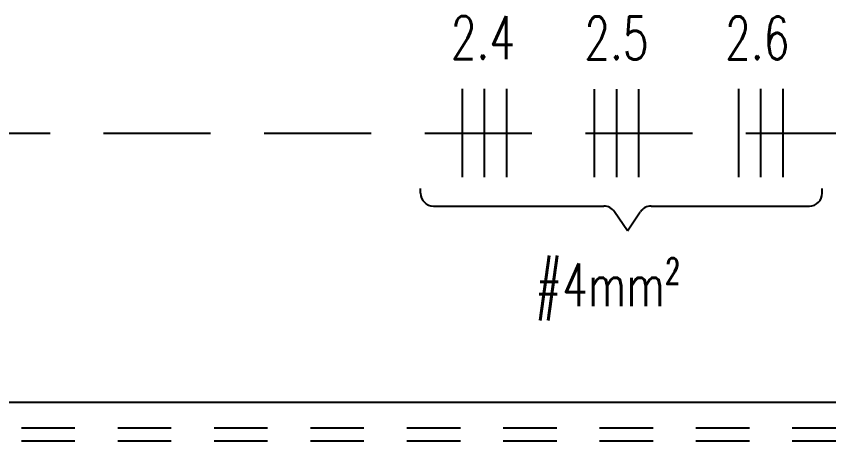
# Model space of a CAD drawing. Extents: x 17.6 to 65.2, y 116.5 to 153.5.
# Drawn here: x 35.431 to 37.329, y 149.034 to 150.026 of the extents above; entities that cross this region are included whole.
import ezdxf

# ---------------------------------------------------------------- set-up
doc = ezdxf.new("R2010")
doc.units = 0
doc.header["$MEASUREMENT"] = 0
doc.linetypes.add('HIDDEN', pattern=[0.375, 0.25, -0.125])
doc.layers.add('INST_-_AR_CONDICIONADO', color=1, linetype='CONTINUOUS')
doc.layers.add('INST_-_MATRIZ', color=9, linetype='CONTINUOUS')
doc.styles.add('TICK-50', font='ROMANS.SHX', dxfattribs={"height": 0.1, "bigfont": 'alf.shx'})

msp = doc.modelspace()

# ---------------------------------------------------------------- linework, layer by layer
at = {"layer": 'INST_-_AR_CONDICIONADO', "color": 3}
for p, q in [((36.473, 149.6505), (36.473, 149.8566)), ((36.5247, 149.6505), (36.5247, 149.8566)), ((36.5765, 149.6505), (36.5765, 149.8566)), ((36.7819, 149.6501), (36.7819, 149.8561)), ((36.8336, 149.6501), (36.8336, 149.8561)), ((36.8854, 149.6501), (36.8854, 149.8561)), ((37.1186, 149.6505), (37.1186, 149.8566)), ((37.1704, 149.6505), (37.1704, 149.8566)), ((37.2221, 149.6505), (37.2221, 149.8566))]:
    msp.add_line(p, q, dxfattribs=at)
at = {"layer": 'INST_-_AR_CONDICIONADO', "color": 5, "linetype": 'HIDDEN'}
msp.add_line((33.7602, 149.7531), (39.0962, 149.7531), dxfattribs=at)
at = {"layer": 'INST_-_AR_CONDICIONADO'}
for p, q in [((36.3755, 149.6126), (36.3755, 149.6235)), ((37.3134, 149.6126), (37.3134, 149.6235)), ((36.4055, 149.5826), (36.8036, 149.5826)), ((36.8586, 149.5245), (36.8285, 149.5693)), ((36.8586, 149.5245), (36.8886, 149.5693)), ((36.9136, 149.5826), (37.2834, 149.5826))]:
    msp.add_line(p, q, dxfattribs=at)
for centre, start, end in [((36.4055, 149.6126), 180, 270), ((37.2834, 149.6126), 270, 0), ((36.8036, 149.5526), 33.867, 90), ((36.9136, 149.5526), 90, 146.133)]:
    msp.add_arc(centre, 0.03, start, end, dxfattribs=at)
at = {"layer": 'INST_-_MATRIZ'}
msp.add_line((33.6434, 149.1242), (39.2434, 149.1242), dxfattribs=at)
at = {"layer": 'INST_-_MATRIZ', "linetype": 'HIDDEN', "ltscale": 0.5}
for p, q in [((33.6433, 149.0642), (39.2433, 149.0642)), ((33.6433, 149.0342), (39.2433, 149.0342))]:
    msp.add_line(p, q, dxfattribs=at)

# ---------------------------------------------------------------- texts
at = {"layer": 'INST_-_AR_CONDICIONADO', "color": 3, "style": 'TICK-50', "width": 0.7}
for s, p in [('2.4', (36.446, 149.9262)), ('2.5', (36.7578, 149.9252)), ('2.6', (37.0866, 149.9252)), ('#4mm²', (36.6431, 149.3484))]:
    msp.add_text(s, height=0.1, dxfattribs=at).set_placement(p)

doc.saveas('drawing.dxf')
